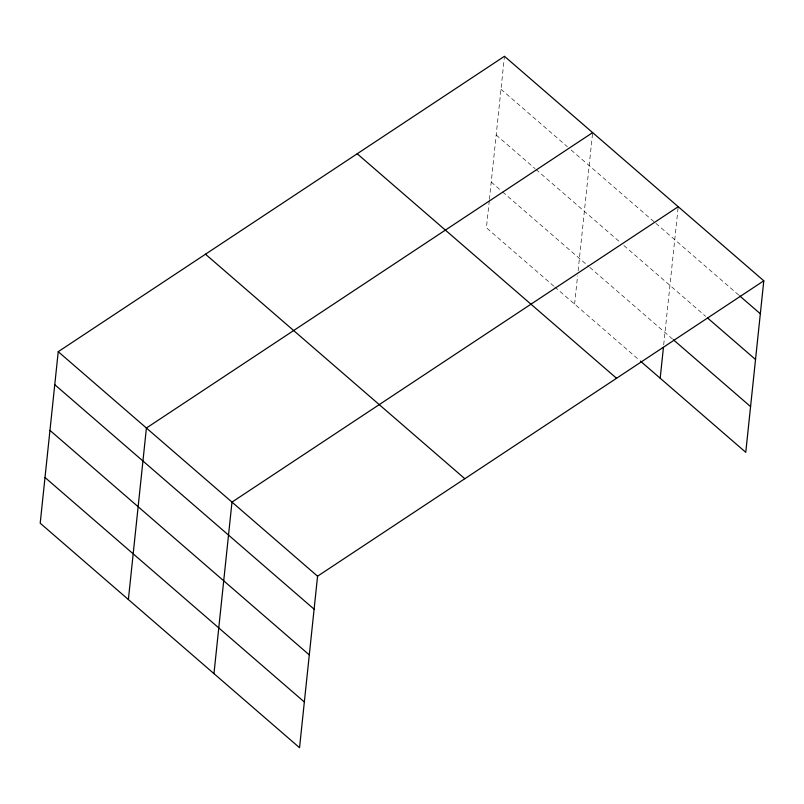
<?xml version="1.0" encoding="UTF-8"?>
<svg xmlns="http://www.w3.org/2000/svg" width="804" height="804" viewBox="0 0 804 804"><rect width="100%" height="100%" fill="white"/><g stroke="black" fill="none" stroke-linecap="round" stroke-linejoin="round"><path stroke-width="0.6" stroke-dasharray="4.02 3.01" d="M489.284 200.618L486.43 227.803L553.745 286.083M489.415 199.382L504.46 56.29M574.609 304.133L577.594 275.722M578.116 270.777L592.638 132.62M663.692 344.866L678.214 206.708M500.992 89.264L567.363 146.72M571.152 150.006L654.999 222.587M655.943 223.401L738.705 295.048M496.189 134.982L535.062 168.639M536.007 169.463L620.105 242.255M623.864 245.511L705.681 316.344M491.234 182.086L501.666 191.121M502.611 191.935L588.819 266.566M589.754 267.38L672.516 339.017M554.7 286.897L639.502 360.313"/><path stroke-width="1.21" d="M58.23 351.69L40.2 523.203L299.54 747.71L317.57 576.197L763.8 280.797L504.46 56.29L58.23 351.69L317.57 576.197M128.379 599.543L146.408 428.019L592.638 132.62M213.964 673.631L231.984 502.108L678.214 206.708M660.184 378.222L663.441 347.338M763.8 280.797L745.77 452.31L640.436 361.127M739.64 295.862L760.333 313.771M707.56 317.972L755.529 359.488M673.461 339.831L750.574 406.593M357.197 153.765L616.547 378.272M205.482 254.205L464.823 478.712M54.762 384.674L314.103 609.181M49.959 430.391L309.299 654.898M45.004 477.496L304.344 701.992"/></g></svg>
